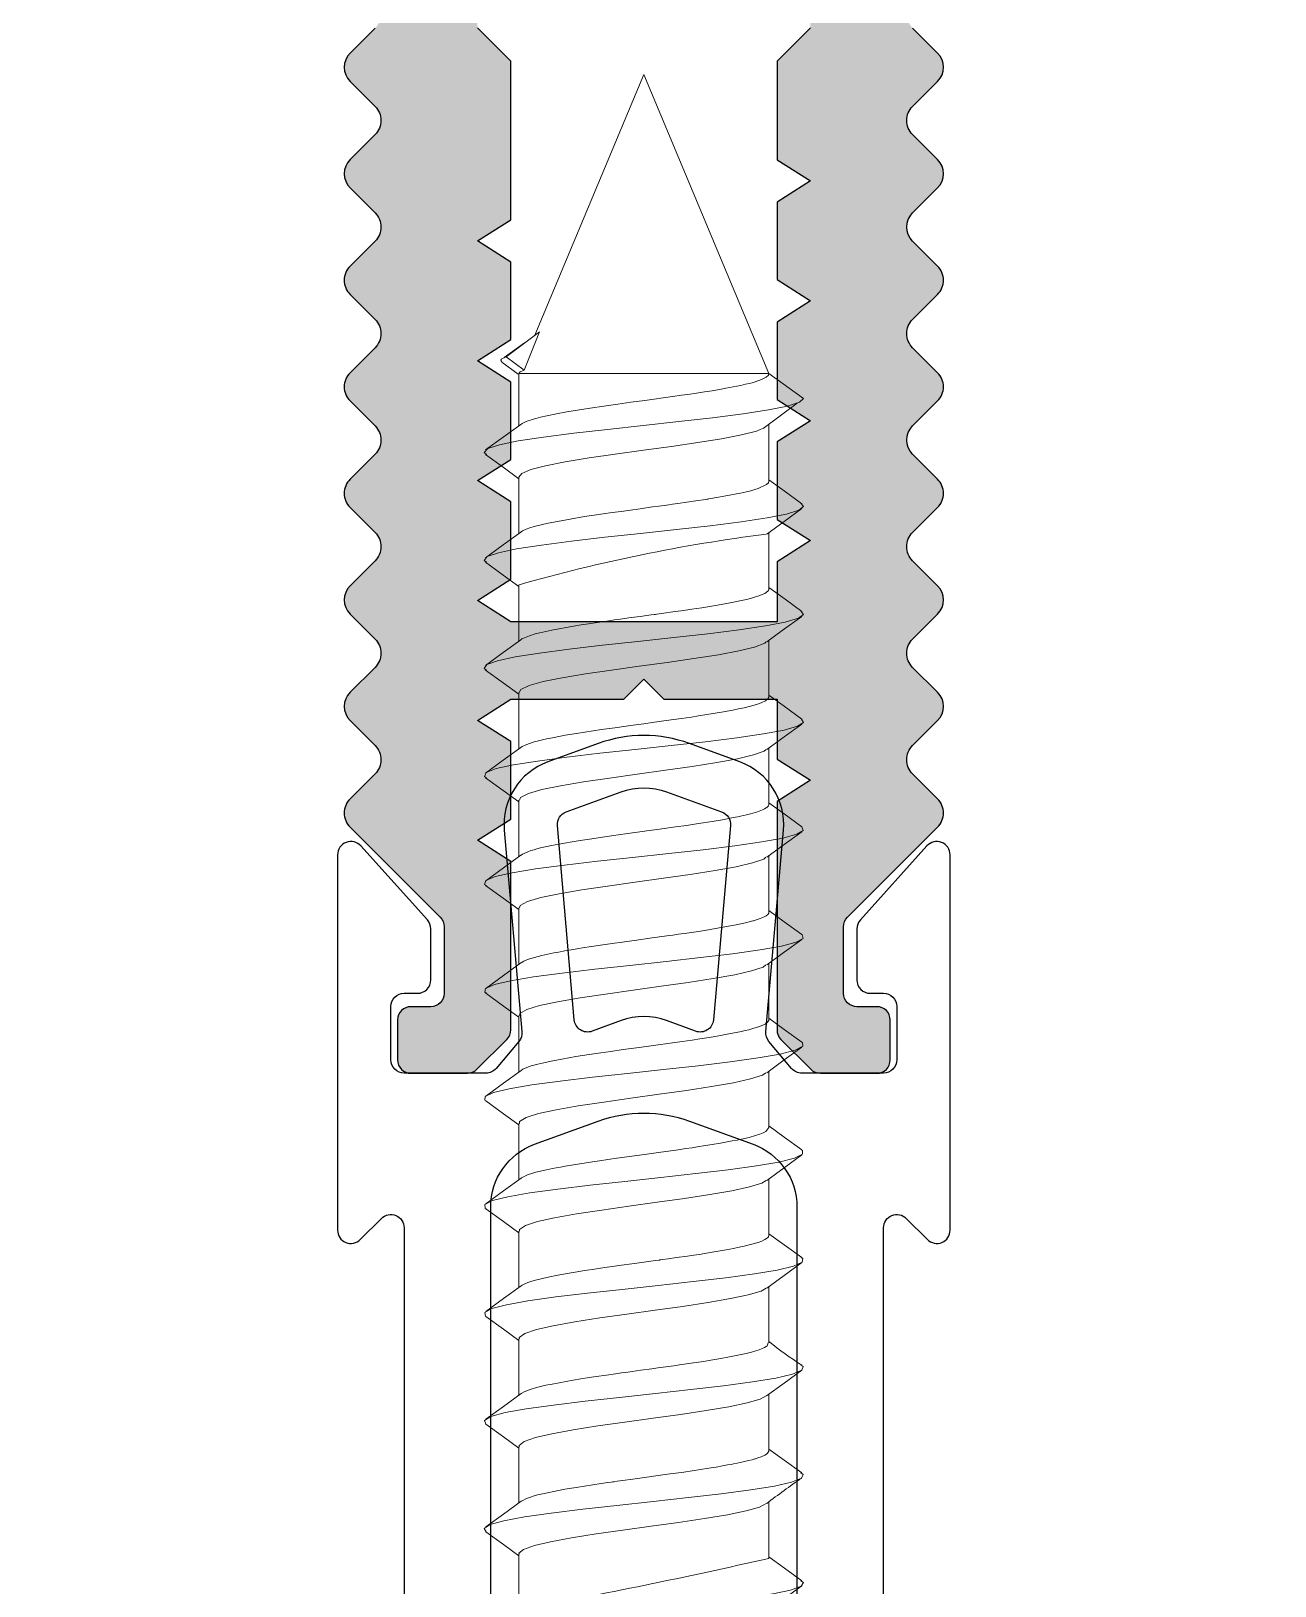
# Model space of a CAD drawing. Header units: millimetres. Extents: x 12 to 3612, y 18 to 315.
# Drawn here: x 2904.68 to 2923.37, y 119.68 to 143.03 of the extents above; entities that cross this region are included whole.
import ezdxf

# ---------------------------------------------------------------- set-up
doc = ezdxf.new("R2010")
doc.units = ezdxf.units.MM
doc.linetypes.add('SLD-Katı', pattern=[0])

# ---------------------------------------------------------------- blocks, each defined once
blk = doc.blocks.new('V2 48 42')
at = {"color": 0, "linetype": 'SLD-Katı', "lineweight": 15}
for p, q in [((-43.687, 116.524), (-45.323, 112.609)), ((-41.809, 112.031), (-43.687, 116.524)), ((-45.254, 112.657), (-45.757, 112.285)), ((-45.483, 112.085), (-45.254, 112.657)), ((-45.318, 112.61), (-45.32, 112.607)), ((-45.477, 112.492), (-45.784, 112.271)), ((-45.83, 112.237), (-45.839, 112.231)), ((-45.819, 112.204), (-45.573, 112.025)), ((-45.757, 112.285), (-45.483, 112.085)), ((-45.561, 112.041), (-45.565, 112.031)), ((-45.565, 112.031), (-45.565, 111.246)), ((-45.565, 112.031), (-41.809, 112.031)), ((-41.287, 111.658), (-41.809, 112.031)), ((-41.809, 110.414), (-41.809, 111.271)), ((-45.565, 110.477), (-45.565, 109.629)), ((-41.809, 108.796), (-41.809, 109.644)), ((-45.565, 108.859), (-45.565, 108.011)), ((-41.809, 107.179), (-41.809, 108.027)), ((-45.565, 107.242), (-45.565, 106.394)), ((-41.809, 105.561), (-41.809, 106.409)), ((-45.565, 105.624), (-45.565, 104.776)), ((-41.809, 103.944), (-41.809, 104.792)), ((-45.565, 104.007), (-45.565, 103.159)), ((-41.809, 102.326), (-41.809, 103.174)), ((-45.565, 102.389), (-45.565, 101.541)), ((-41.809, 100.709), (-41.809, 101.557)), ((-45.565, 100.772), (-45.565, 99.924)), ((-41.809, 99.092), (-41.809, 99.939)), ((-45.565, 99.154), (-45.565, 98.306)), ((-41.809, 97.474), (-41.809, 98.322)), ((-45.565, 97.537), (-45.565, 96.689)), ((-41.809, 95.856), (-41.809, 96.704)), ((-45.565, 95.919), (-45.565, 95.071)), ((-41.809, 94.239), (-41.809, 95.088)), ((-45.565, 94.302), (-45.565, 93.454))]:
    blk.add_line(p, q, dxfattribs=at)
at = {"color": 0, "linetype": 'SLD-Katı', "lineweight": 15, "flags": 128}
for points in [[(-45.811, 112.205), (-45.832, 112.215), (-45.829, 112.247), (-45.757, 112.285)], [(-45.557, 112.039), (-45.545, 112.056), (-45.483, 112.085)], [(-41.809, 112.031), (-41.816, 112.008), (-41.849, 111.978), (-41.922, 111.941), (-42.017, 111.909), (-42.062, 111.895), (-42.104, 111.885), (-42.159, 111.871), (-42.232, 111.855), (-42.29, 111.843), (-42.347, 111.832), (-42.401, 111.821), (-42.454, 111.812), (-42.526, 111.799), (-42.663, 111.775), (-42.778, 111.757), (-42.867, 111.743), (-42.927, 111.734), (-42.991, 111.724), (-43.122, 111.706), (-43.256, 111.687), (-43.672, 111.629), (-43.882, 111.6), (-44.079, 111.572), (-44.288, 111.543), (-44.495, 111.513), (-44.841, 111.456), (-45.001, 111.427), (-45.144, 111.398), (-45.238, 111.377), (-45.309, 111.359), (-45.362, 111.344), (-45.391, 111.334), (-45.422, 111.324), (-45.456, 111.311), (-45.502, 111.289), (-45.514, 111.282), (-45.52, 111.278), (-45.534, 111.269), (-45.535, 111.268)], [(-41.287, 111.658), (-41.347, 111.601), (-41.527, 111.542), (-41.813, 111.485), (-42.194, 111.427), (-42.654, 111.368), (-43.159, 111.312), (-43.697, 111.253), (-44.234, 111.194), (-44.737, 111.138), (-45.194, 111.079), (-45.573, 111.021), (-45.855, 110.964), (-46.03, 110.905), (-46.086, 110.848), (-46.05, 110.816)], [(-41.894, 111.208), (-41.639, 111.396), (-41.384, 111.585)], [(-45.535, 111.268), (-45.799, 111.076), (-46.064, 110.884)], [(-41.904, 111.208), (-41.996, 111.169), (-42.22, 111.112), (-42.519, 111.054), (-42.878, 110.995), (-43.273, 110.939), (-43.694, 110.88), (-44.115, 110.821), (-44.509, 110.765), (-44.867, 110.706), (-45.163, 110.648), (-45.384, 110.591), (-45.521, 110.532), (-45.563, 110.477)], [(-46.065, 110.816), (-45.8, 110.624), (-45.565, 110.453)], [(-41.811, 110.414), (-41.816, 110.392), (-41.843, 110.365), (-41.969, 110.306), (-42.022, 110.289), (-42.08, 110.273), (-42.145, 110.257), (-42.236, 110.237), (-42.295, 110.225), (-42.319, 110.22), (-42.375, 110.209), (-42.453, 110.194), (-42.564, 110.174), (-42.712, 110.15), (-42.722, 110.148), (-42.728, 110.147), (-42.728, 110.147), (-42.728, 110.147), (-42.728, 110.147), (-42.728, 110.147), (-42.728, 110.147), (-42.728, 110.147), (-42.728, 110.147), (-42.728, 110.147), (-42.729, 110.147), (-42.732, 110.146), (-42.739, 110.145), (-42.759, 110.142), (-42.907, 110.119), (-43.174, 110.081), (-43.258, 110.069), (-43.312, 110.062), (-43.38, 110.052), (-43.461, 110.041), (-43.555, 110.028), (-43.741, 110.002), (-43.889, 109.981), (-44.026, 109.962), (-44.163, 109.943), (-44.299, 109.924), (-44.4, 109.91), (-44.578, 109.883), (-44.792, 109.847), (-44.986, 109.812), (-45.124, 109.785), (-45.227, 109.762), (-45.333, 109.735), (-45.397, 109.715), (-45.456, 109.693), (-45.509, 109.668), (-45.53, 109.655), (-45.535, 109.65)], [(-41.313, 110.078), (-41.578, 110.27), (-41.809, 110.438)], [(-41.325, 110.079), (-41.288, 110.037), (-41.357, 109.979), (-41.545, 109.92), (-41.837, 109.863), (-42.226, 109.805), (-42.69, 109.746), (-43.197, 109.69), (-43.736, 109.631), (-44.272, 109.573), (-44.772, 109.516), (-45.225, 109.457), (-45.597, 109.399), (-45.871, 109.342), (-46.038, 109.283), (-46.085, 109.226), (-46.048, 109.197)], [(-41.841, 109.62), (-41.578, 109.812), (-41.313, 110.004)], [(-45.535, 109.65), (-45.799, 109.459), (-46.064, 109.267)], [(-46.064, 109.197), (-45.799, 109.006), (-45.565, 108.835)], [(-41.313, 108.461), (-41.566, 108.644), (-41.809, 108.82)], [(-41.811, 108.796), (-41.81, 108.786), (-41.826, 108.762), (-41.872, 108.729), (-41.958, 108.693), (-42.023, 108.672), (-42.087, 108.654), (-42.144, 108.64), (-42.417, 108.583), (-42.609, 108.549), (-42.816, 108.516), (-42.966, 108.493), (-43.024, 108.484), (-43.124, 108.47), (-43.214, 108.457), (-43.423, 108.429), (-43.49, 108.419), (-43.514, 108.416), (-43.519, 108.415), (-43.521, 108.415), (-43.521, 108.415), (-43.521, 108.415), (-43.521, 108.415), (-43.521, 108.415), (-43.521, 108.415), (-43.521, 108.415), (-43.521, 108.415), (-43.522, 108.415), (-43.525, 108.414), (-43.531, 108.414), (-43.577, 108.407), (-43.744, 108.384), (-43.876, 108.366), (-44.04, 108.343), (-44.072, 108.338), (-44.127, 108.331), (-44.242, 108.315), (-44.384, 108.294), (-44.516, 108.275), (-44.626, 108.257), (-44.745, 108.238), (-45.067, 108.179), (-45.158, 108.16), (-45.248, 108.14), (-45.321, 108.121), (-45.406, 108.094), (-45.48, 108.065), (-45.517, 108.046), (-45.534, 108.033)], [(-41.323, 108.461), (-41.289, 108.415), (-41.366, 108.357), (-41.563, 108.298), (-41.862, 108.242), (-42.257, 108.183), (-42.726, 108.125), (-43.236, 108.068), (-43.776, 108.009), (-44.309, 107.951), (-44.807, 107.894), (-45.255, 107.835), (-45.62, 107.778), (-45.887, 107.72), (-46.046, 107.661), (-46.084, 107.605), (-46.048, 107.579)], [(-41.841, 108.003), (-41.61, 108.171), (-41.313, 108.386)], [(-45.534, 108.033), (-45.799, 107.841), (-46.063, 107.649)], [(-41.851, 108.003), (-41.87, 107.984), (-42.024, 107.925), (-42.259, 107.869), (-42.568, 107.81), (-42.934, 107.752), (-43.334, 107.695), (-43.757, 107.636), (-44.174, 107.578), (-44.564, 107.521), (-44.914, 107.462), (-45.2, 107.405), (-45.409, 107.348), (-45.533, 107.288), (-45.558, 107.242)], [(-46.063, 107.58), (-45.799, 107.388), (-45.565, 107.218)], [(-41.81, 107.179), (-41.809, 107.174), (-41.825, 107.146), (-41.862, 107.117), (-41.924, 107.088), (-41.994, 107.063), (-42.086, 107.037), (-42.181, 107.014), (-42.263, 106.996), (-42.348, 106.979), (-42.522, 106.947), (-42.739, 106.91), (-42.866, 106.89), (-42.973, 106.874), (-43.121, 106.853), (-43.35, 106.821), (-43.491, 106.802), (-43.564, 106.792), (-43.688, 106.774), (-43.847, 106.752), (-43.952, 106.737), (-44.121, 106.714), (-44.322, 106.686), (-44.697, 106.628), (-44.867, 106.599), (-45.034, 106.568), (-45.167, 106.54), (-45.269, 106.517), (-45.336, 106.499), (-45.403, 106.478), (-45.471, 106.452), (-45.514, 106.43), (-45.534, 106.416)], [(-41.313, 106.843), (-41.578, 107.035), (-41.809, 107.203)], [(-41.32, 106.844), (-41.29, 106.794), (-41.377, 106.736), (-41.581, 106.677), (-41.888, 106.62), (-42.289, 106.562), (-42.762, 106.503), (-43.274, 106.446), (-43.816, 106.387), (-44.347, 106.329), (-44.842, 106.273), (-45.285, 106.213), (-45.643, 106.156), (-45.903, 106.099), (-46.053, 106.04), (-46.082, 105.983), (-46.049, 105.962)], [(-41.841, 106.385), (-41.578, 106.577), (-41.313, 106.768)], [(-45.534, 106.416), (-45.798, 106.224), (-46.063, 106.032)], [(-41.852, 106.385), (-41.879, 106.363), (-42.039, 106.304), (-42.279, 106.247), (-42.593, 106.189), (-42.963, 106.13), (-43.364, 106.074), (-43.788, 106.015), (-44.203, 105.957), (-44.591, 105.9), (-44.938, 105.841), (-45.218, 105.783), (-45.421, 105.726), (-45.539, 105.667), (-45.556, 105.624)], [(-46.063, 105.962), (-45.798, 105.77), (-45.565, 105.6)], [(-41.811, 105.561), (-41.814, 105.542), (-41.83, 105.523), (-41.84, 105.514), (-41.849, 105.508), (-41.874, 105.493), (-41.904, 105.479), (-41.982, 105.449), (-42.083, 105.42), (-42.144, 105.405), (-42.233, 105.385), (-42.276, 105.376), (-42.31, 105.369), (-42.389, 105.354), (-42.504, 105.332), (-42.659, 105.306), (-42.866, 105.273), (-43.045, 105.246), (-43.213, 105.223), (-43.417, 105.194), (-43.676, 105.158), (-43.926, 105.124), (-44.071, 105.103), (-44.136, 105.094), (-44.244, 105.079), (-44.47, 105.047), (-44.645, 105.019), (-44.763, 105), (-44.876, 104.98), (-44.963, 104.964), (-45.074, 104.943), (-45.238, 104.907), (-45.293, 104.893), (-45.336, 104.881), (-45.383, 104.867), (-45.43, 104.851), (-45.511, 104.814), (-45.53, 104.799)], [(-41.313, 105.226), (-41.578, 105.418), (-41.809, 105.585)], [(-41.316, 105.226), (-41.292, 105.172), (-41.388, 105.114), (-41.6, 105.055), (-41.914, 104.998), (-42.322, 104.94), (-42.798, 104.881), (-43.313, 104.825), (-43.855, 104.766), (-44.384, 104.708), (-44.877, 104.651), (-45.314, 104.592), (-45.665, 104.535), (-45.918, 104.477), (-46.059, 104.418), (-46.08, 104.361), (-46.05, 104.344)], [(-41.842, 104.768), (-41.578, 104.959), (-41.313, 105.151)], [(-45.533, 104.799), (-45.797, 104.607), (-46.062, 104.415)], [(-41.853, 104.767), (-41.887, 104.741), (-42.054, 104.682), (-42.299, 104.626), (-42.618, 104.567), (-42.991, 104.508), (-43.394, 104.452), (-43.819, 104.393), (-44.233, 104.335), (-44.618, 104.278), (-44.961, 104.219), (-45.235, 104.162), (-45.433, 104.104), (-45.544, 104.045), (-45.554, 104.007)], [(-46.063, 104.344), (-45.798, 104.152), (-45.565, 103.983)], [(-41.809, 103.944), (-41.812, 103.927), (-41.827, 103.908), (-41.851, 103.889), (-41.901, 103.863), (-41.954, 103.842), (-42.002, 103.826), (-42.022, 103.819), (-42.038, 103.815), (-42.05, 103.811), (-42.16, 103.784), (-42.301, 103.754), (-42.609, 103.697), (-42.77, 103.67), (-42.936, 103.645), (-43.043, 103.629), (-43.168, 103.612), (-43.251, 103.6), (-43.34, 103.588), (-43.563, 103.557), (-43.828, 103.52), (-43.943, 103.504), (-44.043, 103.49), (-44.126, 103.478), (-44.232, 103.463), (-44.472, 103.429), (-44.609, 103.408), (-44.661, 103.399), (-44.75, 103.385), (-44.874, 103.363), (-44.97, 103.345), (-45.038, 103.332), (-45.131, 103.313), (-45.217, 103.294), (-45.42, 103.237), (-45.489, 103.208), (-45.531, 103.182)], [(-41.313, 103.608), (-41.578, 103.8), (-41.809, 103.968)], [(-41.315, 103.608), (-41.311, 103.607), (-41.295, 103.55), (-41.399, 103.492), (-41.62, 103.433), (-41.941, 103.377), (-42.355, 103.318), (-42.834, 103.26), (-43.352, 103.203), (-43.895, 103.144), (-44.421, 103.086), (-44.911, 103.029), (-45.343, 102.97), (-45.687, 102.913), (-45.932, 102.855), (-46.065, 102.796), (-46.076, 102.74), (-46.051, 102.726)], [(-41.842, 103.15), (-41.578, 103.342), (-41.313, 103.533)], [(-45.532, 103.183), (-45.797, 102.99), (-46.062, 102.798)], [(-41.853, 103.15), (-41.896, 103.119), (-42.069, 103.06), (-42.32, 103.004), (-42.644, 102.945), (-43.019, 102.887), (-43.425, 102.83), (-43.849, 102.771), (-44.262, 102.713), (-44.645, 102.656), (-44.983, 102.597), (-45.252, 102.54), (-45.444, 102.482), (-45.548, 102.423), (-45.554, 102.389)], [(-46.062, 102.726), (-45.797, 102.534), (-45.565, 102.365)], [(-41.809, 102.326), (-41.81, 102.318), (-41.824, 102.294), (-41.866, 102.263), (-41.95, 102.225), (-42.048, 102.194), (-42.109, 102.178), (-42.166, 102.165), (-42.244, 102.148), (-42.385, 102.119), (-42.56, 102.088), (-42.708, 102.063), (-42.844, 102.041), (-42.963, 102.023), (-43.111, 102.002), (-43.291, 101.977), (-43.506, 101.947), (-43.758, 101.912), (-43.998, 101.879), (-44.181, 101.853), (-44.331, 101.832), (-44.509, 101.806), (-44.71, 101.774), (-44.919, 101.737), (-45.078, 101.707), (-45.188, 101.683), (-45.278, 101.662), (-45.378, 101.634), (-45.442, 101.611), (-45.502, 101.584), (-45.53, 101.566)], [(-41.314, 101.991), (-41.578, 102.183), (-41.809, 102.35)], [(-41.319, 101.991), (-41.306, 101.985), (-41.299, 101.929), (-41.412, 101.87), (-41.64, 101.812), (-41.968, 101.755), (-42.388, 101.696), (-42.871, 101.638), (-43.392, 101.581), (-43.934, 101.522), (-44.458, 101.465), (-44.945, 101.407), (-45.371, 101.348), (-45.708, 101.291), (-45.946, 101.233), (-46.069, 101.174), (-46.073, 101.118), (-46.053, 101.108)], [(-41.842, 101.532), (-41.578, 101.724), (-41.313, 101.916)], [(-45.531, 101.566), (-45.795, 101.374), (-46.06, 101.182)], [(-41.853, 101.532), (-41.906, 101.497), (-42.085, 101.439), (-42.341, 101.382), (-42.67, 101.323), (-43.048, 101.265), (-43.456, 101.208), (-43.88, 101.149), (-44.29, 101.092), (-44.671, 101.034), (-45.005, 100.975), (-45.269, 100.919), (-45.455, 100.86), (-45.552, 100.801), (-45.553, 100.772)], [(-46.062, 101.108), (-45.796, 100.916), (-45.565, 100.748)], [(-41.809, 100.709), (-41.809, 100.708), (-41.857, 100.651), (-41.893, 100.631), (-41.945, 100.61), (-42.01, 100.588), (-42.107, 100.561), (-42.219, 100.536), (-42.286, 100.521), (-42.358, 100.507), (-42.433, 100.493), (-42.537, 100.474), (-42.661, 100.453), (-42.762, 100.437), (-42.887, 100.417), (-42.959, 100.406), (-43.056, 100.392), (-43.171, 100.376), (-43.283, 100.361), (-43.467, 100.335), (-43.676, 100.306), (-44.093, 100.248), (-44.228, 100.229), (-44.354, 100.211), (-44.458, 100.196), (-44.649, 100.166), (-44.866, 100.13), (-44.941, 100.116), (-45.005, 100.104), (-45.06, 100.093), (-45.106, 100.084), (-45.149, 100.074), (-45.307, 100.037), (-45.386, 100.014), (-45.407, 100.007), (-45.442, 99.994), (-45.485, 99.975), (-45.523, 99.954), (-45.53, 99.948)], [(-41.314, 100.374), (-41.579, 100.565), (-41.809, 100.733)], [(-41.323, 100.374), (-41.302, 100.363), (-41.303, 100.307), (-41.425, 100.248), (-41.661, 100.19), (-41.996, 100.133), (-42.421, 100.074), (-42.907, 100.017), (-43.431, 99.959), (-43.973, 99.9), (-44.495, 99.843), (-44.978, 99.785), (-45.399, 99.726), (-45.729, 99.67), (-45.959, 99.611), (-46.074, 99.553), (-46.068, 99.496), (-46.053, 99.489)], [(-41.842, 99.915), (-41.578, 100.106), (-41.314, 100.298)], [(-45.531, 99.949), (-45.795, 99.757), (-46.059, 99.565)], [(-41.852, 99.915), (-41.916, 99.875), (-42.101, 99.817), (-42.363, 99.76), (-42.696, 99.701), (-43.077, 99.644), (-43.486, 99.586), (-43.911, 99.527), (-44.319, 99.47), (-44.698, 99.412), (-45.027, 99.353), (-45.285, 99.297), (-45.465, 99.238), (-45.555, 99.18), (-45.553, 99.154)], [(-46.06, 99.489), (-45.795, 99.298), (-45.565, 99.13)], [(-41.811, 99.092), (-41.815, 99.07), (-41.831, 99.052), (-41.845, 99.041), (-41.871, 99.025), (-41.916, 99.003), (-41.969, 98.984), (-42.18, 98.927), (-42.253, 98.911), (-42.34, 98.893), (-42.45, 98.872), (-42.663, 98.835), (-42.857, 98.804), (-42.934, 98.793), (-43.032, 98.778), (-43.196, 98.755), (-43.323, 98.737), (-43.407, 98.726), (-43.434, 98.722), (-43.45, 98.72), (-43.454, 98.719), (-43.455, 98.719), (-43.455, 98.719), (-43.455, 98.719), (-43.455, 98.719), (-43.455, 98.719), (-43.455, 98.719), (-43.455, 98.719), (-43.455, 98.719), (-43.455, 98.719), (-43.456, 98.719), (-43.457, 98.719), (-43.461, 98.718), (-43.513, 98.711), (-43.618, 98.696), (-43.829, 98.667), (-44.061, 98.635), (-44.157, 98.621), (-44.24, 98.61), (-44.338, 98.596), (-44.43, 98.583), (-44.571, 98.561), (-44.777, 98.528), (-44.98, 98.491), (-45.123, 98.462), (-45.23, 98.439), (-45.336, 98.411), (-45.385, 98.396), (-45.431, 98.381), (-45.482, 98.359), (-45.516, 98.341), (-45.53, 98.331)], [(-41.314, 98.756), (-41.579, 98.948), (-41.809, 99.115)], [(-41.326, 98.757), (-41.298, 98.742), (-41.308, 98.685), (-41.438, 98.626), (-41.682, 98.568), (-42.024, 98.512), (-42.455, 98.452), (-42.944, 98.395), (-43.47, 98.338), (-44.013, 98.278), (-44.531, 98.222), (-45.011, 98.164), (-45.427, 98.105), (-45.749, 98.048), (-45.971, 97.99), (-46.077, 97.931), (-46.063, 97.874), (-46.057, 97.872)], [(-41.842, 98.297), (-41.579, 98.489), (-41.314, 98.681)], [(-45.531, 98.331), (-45.794, 98.139), (-46.059, 97.948)], [(-41.851, 98.297), (-41.927, 98.253), (-42.118, 98.195), (-42.385, 98.139), (-42.723, 98.079), (-43.105, 98.022), (-43.517, 97.965), (-43.942, 97.906), (-44.348, 97.849), (-44.724, 97.791), (-45.049, 97.732), (-45.301, 97.675), (-45.475, 97.617), (-45.558, 97.558), (-45.554, 97.537)], [(-46.059, 97.872), (-45.795, 97.68), (-45.565, 97.513)], [(-41.818, 97.474), (-41.833, 97.432), (-41.85, 97.42), (-41.875, 97.405), (-41.92, 97.384), (-41.968, 97.367), (-42.006, 97.354), (-42.072, 97.336), (-42.148, 97.317), (-42.424, 97.259), (-42.531, 97.24), (-42.65, 97.22), (-42.79, 97.197), (-42.975, 97.169), (-43.151, 97.144), (-43.234, 97.132), (-43.316, 97.121), (-43.397, 97.11), (-43.478, 97.098), (-43.567, 97.086), (-43.732, 97.063), (-43.863, 97.045), (-43.959, 97.032), (-44.022, 97.023), (-44.113, 97.01), (-44.248, 96.991), (-44.402, 96.969), (-44.508, 96.953), (-44.631, 96.934), (-44.749, 96.914), (-45.066, 96.857), (-45.157, 96.838), (-45.24, 96.819), (-45.3, 96.804), (-45.395, 96.776), (-45.486, 96.74), (-45.529, 96.713)], [(-41.325, 97.138), (-41.294, 97.12), (-41.313, 97.064), (-41.452, 97.005), (-41.704, 96.947), (-42.053, 96.89), (-42.489, 96.831), (-42.981, 96.773), (-43.51, 96.716), (-44.052, 96.657), (-44.568, 96.6), (-45.044, 96.542), (-45.453, 96.483), (-45.769, 96.427), (-45.983, 96.368), (-46.08, 96.309), (-46.058, 96.254)], [(-41.843, 96.679), (-41.579, 96.871), (-41.314, 97.063)], [(-45.531, 96.714), (-45.795, 96.522), (-46.059, 96.33)], [(-41.849, 96.679), (-41.938, 96.632), (-42.135, 96.574), (-42.408, 96.517), (-42.749, 96.458), (-43.134, 96.401), (-43.548, 96.343), (-43.972, 96.284), (-44.376, 96.227), (-44.749, 96.169), (-45.07, 96.11), (-45.316, 96.054), (-45.484, 95.995), (-45.56, 95.936), (-45.555, 95.919)], [(-46.059, 96.254), (-45.795, 96.062), (-45.565, 95.895)], [(-41.811, 95.856), (-41.809, 95.848), (-41.829, 95.819), (-41.844, 95.806), (-41.871, 95.79), (-41.924, 95.766), (-41.973, 95.747), (-42.01, 95.736), (-42.022, 95.732), (-42.029, 95.73), (-42.031, 95.729), (-42.031, 95.729), (-42.031, 95.729), (-42.031, 95.729), (-42.031, 95.729), (-42.031, 95.729), (-42.031, 95.729), (-42.031, 95.729), (-42.031, 95.729), (-42.031, 95.729), (-42.032, 95.729), (-42.035, 95.728), (-42.06, 95.721), (-42.115, 95.707), (-42.195, 95.689), (-42.283, 95.67), (-42.339, 95.658), (-42.376, 95.651), (-42.431, 95.641), (-42.506, 95.627), (-42.602, 95.61), (-42.712, 95.592), (-43.087, 95.535), (-43.208, 95.519), (-43.329, 95.502), (-43.473, 95.482), (-43.64, 95.458), (-43.854, 95.429), (-44.008, 95.407), (-44.086, 95.396), (-44.132, 95.39), (-44.132, 95.39), (-44.133, 95.39), (-44.133, 95.39), (-44.133, 95.39), (-44.133, 95.39), (-44.133, 95.39), (-44.133, 95.39), (-44.133, 95.39), (-44.133, 95.39), (-44.14, 95.389), (-44.152, 95.387), (-44.178, 95.384), (-44.228, 95.377), (-44.327, 95.363), (-44.701, 95.305), (-44.872, 95.276), (-45.039, 95.244), (-45.133, 95.225), (-45.207, 95.209), (-45.284, 95.191), (-45.333, 95.177), (-45.389, 95.16), (-45.451, 95.138), (-45.525, 95.1), (-45.53, 95.096)], [(-41.313, 95.521), (-41.577, 95.712), (-41.809, 95.88)], [(-41.328, 95.521), (-41.292, 95.498), (-41.319, 95.442), (-41.467, 95.383), (-41.726, 95.325), (-42.082, 95.268), (-42.524, 95.209), (-43.018, 95.152), (-43.549, 95.094), (-44.091, 95.035), (-44.604, 94.978), (-45.077, 94.92), (-45.48, 94.861), (-45.788, 94.805), (-45.994, 94.746), (-46.083, 94.688), (-46.054, 94.637)], [(-45.531, 95.096), (-45.795, 94.904), (-46.059, 94.712)], [(-41.84, 95.066), (-41.949, 95.01), (-42.152, 94.952), (-42.431, 94.895), (-42.776, 94.836), (-43.164, 94.779), (-43.579, 94.721), (-44.003, 94.662), (-44.405, 94.606), (-44.775, 94.547), (-45.09, 94.488), (-45.331, 94.432), (-45.493, 94.373), (-45.562, 94.315), (-45.556, 94.302)], [(-46.059, 94.637), (-45.794, 94.445), (-45.565, 94.278)], [(-41.312, 93.902), (-41.576, 94.093), (-41.809, 94.263)], [(-41.327, 93.903), (-41.29, 93.877), (-41.326, 93.82), (-41.483, 93.761), (-41.749, 93.704), (-42.112, 93.646), (-42.559, 93.587), (-43.056, 93.53), (-43.589, 93.472), (-44.129, 93.413), (-44.64, 93.357), (-45.109, 93.298), (-45.506, 93.24), (-45.807, 93.183), (-46.005, 93.124), (-46.084, 93.066), (-46.051, 93.019)], [(-41.84, 93.446), (-41.584, 93.633), (-41.314, 93.828)]]:
    blk.add_lwpolyline(points, dxfattribs=at)
at = {"color": 0, "linetype": 'SLD-Katı', "lineweight": 15}
for centre, radius, start, end in [((-38.698, 84.828), 24.992, 97.2438, 105.936), ((-37.517, 102.904), 6.904, 231.563, 236.6273), ((-34.924, 86.086), 11.333, 124.3251, 127.6212), ((-60.651, 176.912), 84.793, 280.27156, 282.83855)]:
    blk.add_arc(centre, radius, start, end, dxfattribs=at)
blk = doc.blocks.new('A08002')
at = {"color": 31}
blk.add_lwpolyline([(-2229.054, 2724.315), (-2229.054, 2737.784, -0.668178), (-2228.712, 2737.925), (-2228.395, 2737.608, 0.668179), (-2228.054, 2737.75), (-2228.054, 2743.385, 0.687281), (-2228.402, 2743.518), (-2229.402, 2742.408, 0.185339), (-2229.454, 2742.274), (-2229.454, 2741.506, 0.414213), (-2229.254, 2741.306), (-2229.054, 2741.306, -0.414214), (-2228.854, 2741.106), (-2228.854, 2740.306, -0.414214), (-2229.054, 2740.106), (-2230.281, 2740.106, -0.221695), (-2230.435, 2740.177), (-2230.776, 2740.584, -0.198913), (-2230.822, 2740.73), (-2230.557, 2743.754, 0.339454), (-2231.212, 2744.781), (-2231.97, 2745.057, 0.176327), (-2233.338, 2745.057), (-2234.096, 2744.781, 0.339454), (-2234.75, 2743.754), (-2234.485, 2740.73, -0.198913), (-2234.531, 2740.584), (-2234.873, 2740.177, -0.221695), (-2235.026, 2740.106), (-2236.254, 2740.106, -0.414214), (-2236.454, 2740.306), (-2236.454, 2741.106, -0.414214), (-2236.254, 2741.306), (-2236.054, 2741.306, 0.414213), (-2235.854, 2741.506), (-2235.854, 2742.274, 0.185339), (-2235.905, 2742.408), (-2236.905, 2743.518, 0.687281), (-2237.254, 2743.385), (-2237.254, 2737.75, 0.668179), (-2236.912, 2737.608), (-2236.595, 2737.925, -0.668178), (-2236.254, 2737.784), (-2236.254, 2724.315, -0.668178)], format="xyb", dxfattribs=at)
for points in [[(-2231.354, 2743.824), (-2231.609, 2740.907, -0.493145), (-2231.877, 2740.736), (-2232.312, 2740.895, 0.176327), (-2232.996, 2740.895), (-2233.43, 2740.736, -0.493145), (-2233.698, 2740.907), (-2233.953, 2743.824, -0.339454), (-2233.822, 2744.029), (-2232.996, 2744.33, -0.176327), (-2232.312, 2744.33), (-2231.485, 2744.029, -0.339454)], [(-2230.354, 2738.098), (-2230.354, 2724.877, -0.520567), (-2230.89, 2724.501), (-2231.97, 2724.894, 0.176327), (-2233.338, 2724.894), (-2234.417, 2724.501, -0.520567), (-2234.954, 2724.877), (-2234.954, 2738.098, -0.315299), (-2234.296, 2739.038), (-2233.338, 2739.387, -0.176327), (-2231.97, 2739.387), (-2231.012, 2739.038, -0.315299)]]:
    blk.add_lwpolyline(points, format="xyb", close=True, dxfattribs=at)
blk = doc.blocks.new('50MN24')
at = {"ltscale": 10}
h = blk.add_hatch(color=252, dxfattribs=at)
h.paths.add_polyline_path([(4339.566, 931.125, 0.414214), (4338.366, 929.925), (4338.366, 851.425, 0.414214), (4338.666, 851.125), (4340.366, 851.125, 0.02182), (4340.383, 851.125), (4341.092, 851.187, 0.388879), (4341.366, 851.486), (4341.366, 852.025, 0.414215), (4341.066, 852.325), (4340.201, 852.325, -0.414213), (4339.901, 852.625), (4339.901, 853.873, -0.36397), (4340.149, 854.168), (4341.218, 854.357, 0.36397), (4341.466, 854.652), (4341.466, 855.042), (4340.966, 855.361), (4341.466, 855.679), (4341.466, 857.251, 0.388879), (4341.192, 857.55), (4340.44, 857.615, -0.388879), (4340.166, 857.914), (4340.166, 860.325), (4340.966, 861.125), (4344.466, 861.125), (4345.266, 860.325), (4345.266, 860.179), (4345.766, 859.861), (4345.266, 859.542), (4345.266, 858.379), (4345.766, 858.061), (4345.266, 857.742), (4345.266, 856.579), (4345.766, 856.261), (4345.266, 855.942), (4345.266, 854.658, 0.36397), (4345.514, 854.363), (4346.618, 854.168, -0.36397), (4346.866, 853.873), (4346.866, 852.625, -0.414213), (4346.566, 852.325), (4345.666, 852.325, 0.414214), (4345.366, 852.025), (4345.366, 851.486, 0.388878), (4345.64, 851.187), (4346.349, 851.125, 0.02182), (4346.366, 851.125), (4348.166, 851.125, 0.414214), (4348.366, 851.325), (4348.366, 854.973, 0.36397), (4348.118, 855.268), (4347.714, 855.34, -0.36397), (4347.466, 855.635), (4347.466, 860.625, -0.414214), (4347.966, 861.125), (4348.666, 861.125, 0.198912), (4348.878, 861.212), (4349.054, 861.388, -0.414213), (4349.478, 861.388), (4349.654, 861.212, 0.414213), (4350.078, 861.212), (4350.254, 861.388, -0.414214), (4350.678, 861.388), (4350.854, 861.212, 0.414214), (4351.278, 861.212), (4351.454, 861.388, -0.414214), (4351.878, 861.388), (4352.054, 861.212, 0.414214), (4352.478, 861.212), (4352.654, 861.388, -0.414214), (4353.078, 861.388), (4353.254, 861.212, 0.198912), (4353.466, 861.125), (4354.066, 861.125), (4354.366, 861.425), (4354.666, 861.125), (4355.266, 861.125, 0.198912), (4355.478, 861.212), (4355.654, 861.388, -0.414213), (4356.078, 861.388), (4356.254, 861.212, 0.414214), (4356.678, 861.212), (4356.854, 861.388, -0.414214), (4357.278, 861.388), (4357.454, 861.212, 0.414213), (4357.878, 861.212), (4358.054, 861.388, -0.414213), (4358.478, 861.388), (4359.105, 860.762, -0.414214), (4359.105, 860.196), (4358.954, 860.045, 0.414214), (4358.954, 859.621), (4359.33, 859.245, -0.414214), (4359.33, 858.821), (4358.954, 858.445, 0.414214), (4358.954, 858.021), (4359.33, 857.645, -0.414214), (4359.33, 857.221), (4358.954, 856.845, 0.414213), (4358.954, 856.421), (4359.33, 856.045, -0.414214), (4359.33, 855.621), (4358.954, 855.245, 0.414214), (4358.954, 854.821), (4359.33, 854.445, -0.414214), (4359.33, 854.021), (4358.954, 853.645, 0.414214), (4358.954, 853.221), (4359.33, 852.845, -0.414214), (4359.33, 852.421), (4358.954, 852.045, 0.414213), (4358.954, 851.621), (4359.33, 851.245, -0.414214), (4359.33, 850.821), (4358.954, 850.445, 0.414213), (4358.954, 850.021), (4359.33, 849.645, -0.414214), (4359.33, 849.221), (4358.954, 848.845, 0.414213), (4358.954, 848.421), (4359.33, 848.045, -0.414214), (4359.33, 847.621), (4358.954, 847.245, 0.414214), (4358.954, 846.821), (4359.33, 846.445, -0.414214), (4359.33, 846.021), (4358.954, 845.645, 0.414214), (4358.954, 845.221), (4359.33, 844.845, -0.414214), (4359.33, 844.421), (4358.954, 844.045, 0.414214), (4358.954, 843.621), (4359.33, 843.245, -0.414214), (4359.33, 842.821), (4358.954, 842.445, 0.414213), (4358.954, 842.021), (4359.33, 841.645, -0.414214), (4359.33, 841.221), (4358.954, 840.845, 0.414213), (4358.954, 840.421), (4359.33, 840.045, -0.414214), (4359.33, 839.621), (4358.954, 839.245, 0.414214), (4358.954, 838.821), (4360.307, 837.467, -0.198912), (4360.366, 837.326), (4360.366, 836.325, -0.414214), (4360.166, 836.125), (4359.866, 836.125, 0.414213), (4359.666, 835.925), (4359.666, 835.325, 0.414214), (4359.866, 835.125), (4360.716, 835.125, 0.198912), (4360.857, 835.183), (4361.307, 835.633, 0.198912), (4361.366, 835.775), (4361.366, 838.306), (4360.866, 838.625), (4361.366, 838.943), (4361.366, 840.106), (4360.866, 840.425), (4361.366, 840.743), (4363.066, 840.743), (4363.366, 841.043), (4363.666, 840.743), (4365.366, 840.743), (4365.366, 839.843), (4365.866, 839.525), (4365.366, 839.206), (4365.366, 835.775, 0.198912), (4365.425, 835.633), (4365.875, 835.183, 0.198912), (4366.016, 835.125), (4366.866, 835.125, 0.414214), (4367.066, 835.325), (4367.066, 835.925, 0.414214), (4366.866, 836.125), (4366.566, 836.125, -0.414214), (4366.366, 836.325), (4366.366, 837.326, -0.198912), (4366.425, 837.467), (4367.778, 838.821, 0.414214), (4367.778, 839.245), (4367.402, 839.621, -0.414214), (4367.402, 840.045), (4367.778, 840.421, 0.414213), (4367.778, 840.845), (4367.402, 841.221, -0.414214), (4367.402, 841.645), (4367.778, 842.021, 0.414213), (4367.778, 842.445), (4367.402, 842.821, -0.414214), (4367.402, 843.245), (4367.778, 843.621, 0.414214), (4367.778, 844.045), (4367.402, 844.421, -0.414213), (4367.402, 844.845), (4367.778, 845.221, 0.414214), (4367.778, 845.645), (4367.402, 846.021, -0.414214), (4367.402, 846.445), (4367.778, 846.821, 0.414214), (4367.778, 847.245), (4367.402, 847.621, -0.414213), (4367.402, 848.045), (4367.778, 848.421, 0.414213), (4367.778, 848.845), (4367.402, 849.221, -0.414214), (4367.402, 849.645), (4367.778, 850.021, 0.414213), (4367.778, 850.445), (4367.402, 850.821, -0.414214), (4367.402, 851.245), (4367.778, 851.621, 0.414213), (4367.778, 852.045), (4367.402, 852.421, -0.414213), (4367.402, 852.845), (4367.778, 853.221, 0.414214), (4367.778, 853.645), (4367.402, 854.021, -0.414214), (4367.402, 854.445), (4367.778, 854.821, 0.414214), (4367.778, 855.245), (4367.402, 855.621, -0.414214), (4367.402, 856.045), (4367.778, 856.421, 0.414213), (4367.778, 856.845), (4367.402, 857.221, -0.414214), (4367.402, 857.645), (4367.778, 858.021, 0.414214), (4367.778, 858.445), (4367.402, 858.821, -0.414214), (4367.402, 859.245), (4367.778, 859.621, 0.414214), (4367.778, 860.045), (4367.627, 860.196, -0.414214), (4367.627, 860.762), (4368.254, 861.388, -0.414214), (4368.678, 861.388), (4368.854, 861.212, 0.414214), (4369.278, 861.212), (4369.454, 861.388, -0.414214), (4369.878, 861.388), (4370.054, 861.212, 0.414213), (4370.478, 861.212), (4370.654, 861.388, -0.414213), (4371.078, 861.388), (4371.254, 861.212, 0.198912), (4371.466, 861.125), (4372.066, 861.125), (4372.366, 861.425), (4372.666, 861.125), (4373.266, 861.125, 0.198912), (4373.478, 861.212), (4373.654, 861.388, -0.414213), (4374.078, 861.388), (4374.254, 861.212, 0.414213), (4374.678, 861.212), (4374.854, 861.388, -0.414213), (4375.278, 861.388), (4375.454, 861.212, 0.414213), (4375.878, 861.212), (4376.054, 861.388, -0.414214), (4376.478, 861.388), (4376.654, 861.212, 0.414214), (4377.078, 861.212), (4377.254, 861.388, -0.414214), (4377.678, 861.388), (4377.854, 861.212, 0.198912), (4378.066, 861.125), (4378.766, 861.125, -0.414214), (4379.266, 860.625), (4379.266, 855.635, -0.36397), (4379.018, 855.34), (4378.614, 855.268, 0.36397), (4378.366, 854.973), (4378.366, 851.325, 0.414214), (4378.566, 851.125), (4380.366, 851.125, 0.02182), (4380.383, 851.125), (4381.092, 851.187, 0.388878), (4381.366, 851.486), (4381.366, 852.025, 0.414214), (4381.066, 852.325), (4380.166, 852.325, -0.414213), (4379.866, 852.625), (4379.866, 853.873, -0.36397), (4380.114, 854.168), (4381.218, 854.363, 0.36397), (4381.466, 854.658), (4381.466, 855.942), (4380.966, 856.261), (4381.466, 856.579), (4381.466, 857.742), (4380.966, 858.061), (4381.466, 858.379), (4381.466, 859.542), (4380.966, 859.861), (4381.466, 860.179), (4381.466, 860.325), (4382.266, 861.125), (4385.766, 861.125), (4386.566, 860.325), (4386.566, 857.914, -0.388879), (4386.292, 857.615), (4385.54, 857.55, 0.388879), (4385.266, 857.251), (4385.266, 855.679), (4385.766, 855.361), (4385.266, 855.042), (4385.266, 854.652, 0.36397), (4385.514, 854.357), (4386.583, 854.168, -0.36397), (4386.831, 853.873), (4386.831, 852.625, -0.414213), (4386.531, 852.325), (4385.666, 852.325, 0.414214), (4385.366, 852.025), (4385.366, 851.486, 0.388879), (4385.64, 851.187), (4386.349, 851.125, 0.02182), (4386.366, 851.125), (4388.066, 851.125, 0.414214), (4388.366, 851.425), (4388.366, 878.125, -0.414214), (4391.366, 881.125), (4418.066, 881.125, 0.414214), (4418.366, 881.425), (4418.366, 883.125, 0.02182), (4418.365, 883.142), (4418.303, 883.851, 0.388879), (4418.004, 884.125), (4417.466, 884.125, 0.414214), (4417.166, 883.825), (4417.166, 882.959, -0.414214), (4416.866, 882.659), (4415.618, 882.659, -0.36397), (4415.322, 882.907), (4415.134, 883.977, 0.36397), (4414.838, 884.225), (4414.448, 884.225), (4414.13, 883.725), (4413.811, 884.225), (4412.24, 884.225, 0.388879), (4411.941, 883.951), (4411.875, 883.198, -0.388879), (4411.576, 882.925), (4409.166, 882.925), (4408.366, 883.725), (4408.366, 887.225), (4409.166, 888.025), (4409.311, 888.025), (4409.63, 888.525), (4409.948, 888.025), (4411.111, 888.025), (4411.43, 888.525), (4411.748, 888.025), (4412.911, 888.025), (4413.23, 888.525), (4413.548, 888.025), (4414.832, 888.025, 0.36397), (4415.128, 888.272), (4415.322, 889.377, -0.36397), (4415.618, 889.625), (4416.866, 889.625, -0.414213), (4417.166, 889.325), (4417.166, 888.425, 0.414214), (4417.466, 888.125), (4418.004, 888.125, 0.388878), (4418.303, 888.398), (4418.365, 889.107, 0.02182), (4418.366, 889.125), (4418.366, 890.925, 0.414214), (4418.166, 891.125), (4414.518, 891.125, 0.36397), (4414.222, 890.877), (4414.151, 890.472, -0.36397), (4413.856, 890.225), (4408.866, 890.225, -0.414214), (4408.366, 890.725), (4408.366, 891.425, 0.198912), (4408.278, 891.637), (4408.102, 891.812, -0.414213), (4408.102, 892.237), (4408.278, 892.412, 0.414213), (4408.278, 892.837), (4408.102, 893.012, -0.414214), (4408.102, 893.437), (4408.278, 893.612, 0.414214), (4408.278, 894.037), (4408.102, 894.212, -0.414214), (4408.102, 894.637), (4408.278, 894.812, 0.414214), (4408.278, 895.237), (4408.102, 895.412, -0.414214), (4408.102, 895.837), (4408.278, 896.012, 0.198912), (4408.366, 896.225), (4408.366, 896.825), (4408.066, 897.125), (4408.366, 897.425), (4408.366, 898.025, 0.198912), (4408.278, 898.237), (4408.102, 898.412, -0.414213), (4408.102, 898.837), (4408.278, 899.012, 0.414214), (4408.278, 899.437), (4408.102, 899.612, -0.414214), (4408.102, 900.037), (4408.278, 900.212, 0.414213), (4408.278, 900.637), (4408.102, 900.812, -0.414213), (4408.102, 901.237), (4408.8, 901.934, -0.414214), (4409.224, 901.934), (4409.445, 901.712, 0.414214), (4409.87, 901.712), (4410.245, 902.088, -0.414214), (4410.67, 902.088), (4411.045, 901.712, 0.414214), (4411.47, 901.712), (4411.845, 902.088, -0.414214), (4412.27, 902.088), (4412.645, 901.712, 0.414213), (4413.07, 901.712), (4413.445, 902.088, -0.414214), (4413.87, 902.088), (4414.245, 901.712, 0.414214), (4414.67, 901.712), (4415.045, 902.088, -0.414214), (4415.47, 902.088), (4415.845, 901.712, 0.414214), (4416.27, 901.712), (4416.645, 902.088, -0.414214), (4417.07, 902.088), (4417.445, 901.712, 0.414213), (4417.87, 901.712), (4418.245, 902.088, -0.414214), (4418.67, 902.088), (4419.045, 901.712, 0.414213), (4419.47, 901.712), (4419.845, 902.088, -0.414214), (4420.27, 902.088), (4420.645, 901.712, 0.414213), (4421.07, 901.712), (4421.445, 902.088, -0.414214), (4421.87, 902.088), (4422.245, 901.712, 0.414214), (4422.67, 901.712), (4423.045, 902.088, -0.414214), (4423.47, 902.088), (4423.845, 901.712, 0.414214), (4424.27, 901.712), (4424.645, 902.088, -0.414214), (4425.07, 902.088), (4425.445, 901.712, 0.414214), (4425.87, 901.712), (4426.245, 902.088, -0.414214), (4426.67, 902.088), (4427.045, 901.712, 0.414213), (4427.47, 901.712), (4427.845, 902.088, -0.414214), (4428.27, 902.088), (4428.645, 901.712, 0.414213), (4429.07, 901.712), (4429.445, 902.088, -0.414214), (4429.87, 902.088), (4430.245, 901.712, 0.414214), (4430.67, 901.712), (4432.023, 903.066, -0.198912), (4432.165, 903.125), (4433.166, 903.125, -0.414213), (4433.366, 902.925), (4433.366, 902.625, 0.414213), (4433.566, 902.425), (4434.166, 902.425, 0.414214), (4434.366, 902.625), (4434.366, 903.475, 0.198912), (4434.307, 903.616), (4433.857, 904.066, 0.198912), (4433.716, 904.125), (4431.185, 904.125), (4430.866, 903.625), (4430.548, 904.125), (4429.385, 904.125), (4429.066, 903.625), (4428.748, 904.125), (4428.748, 905.825), (4428.448, 906.125), (4428.748, 906.425), (4428.748, 908.125), (4429.648, 908.125), (4429.966, 908.625), (4430.285, 908.125), (4433.716, 908.125, 0.198912), (4433.857, 908.183), (4434.307, 908.633, 0.198912), (4434.366, 908.775), (4434.366, 909.625, 0.414214), (4434.166, 909.825), (4433.566, 909.825, 0.414214), (4433.366, 909.625), (4433.366, 909.325, -0.414214), (4433.166, 909.125), (4432.165, 909.125, -0.198912), (4432.023, 909.183), (4430.67, 910.537, 0.414214), (4430.245, 910.537), (4429.87, 910.161, -0.414214), (4429.445, 910.161), (4429.07, 910.537, 0.414213), (4428.645, 910.537), (4428.27, 910.161, -0.414214), (4427.845, 910.161), (4427.47, 910.537, 0.414213), (4427.045, 910.537), (4426.67, 910.161, -0.414214), (4426.245, 910.161), (4425.87, 910.537, 0.414214), (4425.445, 910.537), (4425.07, 910.161, -0.414213), (4424.645, 910.161), (4424.27, 910.537, 0.414214), (4423.845, 910.537), (4423.47, 910.161, -0.414214), (4423.045, 910.161), (4422.67, 910.537, 0.414214), (4422.245, 910.537), (4421.87, 910.161, -0.414213), (4421.445, 910.161), (4421.07, 910.537, 0.414213), (4420.645, 910.537), (4420.27, 910.161, -0.414214), (4419.845, 910.161), (4419.47, 910.537, 0.414213), (4419.045, 910.537), (4418.67, 910.161, -0.414214), (4418.245, 910.161), (4417.87, 910.537, 0.414213), (4417.445, 910.537), (4417.07, 910.161, -0.414213), (4416.645, 910.161), (4416.27, 910.537, 0.414214), (4415.845, 910.537), (4415.47, 910.161, -0.414214), (4415.045, 910.161), (4414.67, 910.537, 0.414214), (4414.245, 910.537), (4413.87, 910.161, -0.414213), (4413.445, 910.161), (4413.07, 910.537, 0.414213), (4412.645, 910.537), (4412.27, 910.161, -0.414214), (4411.845, 910.161), (4411.47, 910.537, 0.414214), (4411.045, 910.537), (4410.67, 910.161, -0.414214), (4410.245, 910.161), (4409.87, 910.537, 0.414214), (4409.445, 910.537), (4409.224, 910.315, -0.414214), (4408.8, 910.315), (4408.102, 911.012, -0.414214), (4408.102, 911.437), (4408.278, 911.612, 0.414214), (4408.278, 912.037), (4408.102, 912.212, -0.414214), (4408.102, 912.637), (4408.278, 912.812, 0.414213), (4408.278, 913.237), (4408.102, 913.412, -0.414213), (4408.102, 913.837), (4408.278, 914.012, 0.198912), (4408.366, 914.225), (4408.366, 914.825), (4408.066, 915.125), (4408.366, 915.425), (4408.366, 916.025, 0.198912), (4408.278, 916.237), (4408.102, 916.412, -0.414214), (4408.102, 916.837), (4408.278, 917.012, 0.414213), (4408.278, 917.437), (4408.102, 917.612, -0.414213), (4408.102, 918.037), (4408.278, 918.212, 0.414213), (4408.278, 918.637), (4408.102, 918.812, -0.414214), (4408.102, 919.237), (4408.278, 919.412, 0.414214), (4408.278, 919.837), (4408.102, 920.012, -0.414214), (4408.102, 920.437), (4408.278, 920.612, 0.198912), (4408.366, 920.825), (4408.366, 921.525, -0.414214), (4408.866, 922.025), (4413.856, 922.025, -0.36397), (4414.151, 921.777), (4414.222, 921.372, 0.36397), (4414.518, 921.125), (4418.166, 921.125, 0.414214), (4418.366, 921.325), (4418.366, 923.125, 0.02182), (4418.365, 923.142), (4418.303, 923.851, 0.388878), (4418.004, 924.125), (4417.466, 924.125, 0.414214), (4417.166, 923.825), (4417.166, 922.925, -0.414213), (4416.866, 922.625), (4415.618, 922.625, -0.36397), (4415.322, 922.872), (4415.128, 923.977, 0.36397), (4414.832, 924.225), (4413.548, 924.225), (4413.23, 923.725), (4412.911, 924.225), (4411.748, 924.225), (4411.43, 923.725), (4411.111, 924.225), (4409.948, 924.225), (4409.63, 923.725), (4409.311, 924.225), (4409.166, 924.225), (4408.366, 925.025), (4408.366, 928.525), (4409.166, 929.325), (4411.576, 929.325, -0.388879), (4411.875, 929.051), (4411.941, 928.298, 0.388879), (4412.24, 928.025), (4413.811, 928.025), (4414.13, 928.525), (4414.448, 928.025), (4414.838, 928.025, 0.36397), (4415.134, 928.272), (4415.322, 929.342, -0.36397), (4415.618, 929.59), (4416.866, 929.59, -0.414213), (4417.166, 929.29), (4417.166, 928.425, 0.414215), (4417.466, 928.125), (4418.004, 928.125, 0.388879), (4418.303, 928.398), (4418.365, 929.107, 0.02182), (4418.366, 929.125), (4418.366, 930.825, 0.414214), (4418.066, 931.125)])
h.paths.add_polyline_path([(4405.866, 929.125), (4405.866, 883.125), (4388.366, 883.125), (4388.366, 884.925, 0.198912), (4388.278, 885.137), (4386.878, 886.537, 0.668179), (4386.366, 886.325), (4386.366, 863.625), (4340.366, 863.625), (4340.366, 929.125), (4386.366, 929.125), (4386.366, 925.925, 0.668179), (4386.878, 925.712), (4388.278, 927.112, 0.198912), (4388.366, 927.325), (4388.366, 929.125)], flags=16)
h.paths.add_polyline_path([(4427.585, 904.125), (4427.266, 903.625), (4426.948, 904.125), (4425.785, 904.125), (4425.466, 903.625), (4425.148, 904.125), (4423.985, 904.125), (4423.666, 903.625), (4423.348, 904.125), (4422.185, 904.125), (4421.866, 903.625), (4421.548, 904.125), (4419.166, 904.125), (4418.666, 903.625), (4409.166, 903.625, -0.414214), (4408.366, 904.425), (4408.366, 907.825, -0.414214), (4409.166, 908.625), (4418.666, 908.625), (4419.166, 908.125), (4420.648, 908.125), (4420.966, 908.625), (4421.285, 908.125), (4422.448, 908.125), (4422.766, 908.625), (4423.085, 908.125), (4424.248, 908.125), (4424.566, 908.625), (4424.885, 908.125), (4426.048, 908.125), (4426.366, 908.625), (4426.685, 908.125), (4427.585, 908.125)], flags=16)
h.paths.add_polyline_path([(4365.866, 860.325), (4365.866, 850.825), (4365.366, 850.325), (4365.366, 848.843), (4365.866, 848.525), (4365.366, 848.206), (4365.366, 847.043), (4365.866, 846.725), (4365.366, 846.406), (4365.366, 845.243), (4365.866, 844.925), (4365.366, 844.606), (4365.366, 843.443), (4365.866, 843.125), (4365.366, 842.806), (4365.366, 841.906), (4361.366, 841.906), (4360.866, 842.225), (4361.366, 842.543), (4361.366, 843.706), (4360.866, 844.025), (4361.366, 844.343), (4361.366, 845.506), (4360.866, 845.825), (4361.366, 846.143), (4361.366, 847.306), (4360.866, 847.625), (4361.366, 847.943), (4361.366, 850.325), (4360.866, 850.825), (4360.866, 860.325, -0.414214), (4361.666, 861.125), (4365.066, 861.125, -0.414214)], flags=16)
at = {"color": 252, "ltscale": 10}
blk.add_lwpolyline([(4418.67, 902.088), (4419.045, 901.712, 0.414213), (4419.47, 901.712), (4419.845, 902.088, -0.414214), (4420.27, 902.088), (4420.645, 901.712, 0.414213), (4421.07, 901.712), (4421.445, 902.088, -0.414214), (4421.87, 902.088), (4422.245, 901.712, 0.414214), (4422.67, 901.712), (4423.045, 902.088, -0.414214), (4423.47, 902.088), (4423.845, 901.712, 0.414214), (4424.27, 901.712), (4424.645, 902.088, -0.414214), (4425.07, 902.088), (4425.445, 901.712, 0.414214), (4425.87, 901.712), (4426.245, 902.088, -0.414214), (4426.67, 902.088), (4427.045, 901.712, 0.414213), (4427.47, 901.712), (4427.845, 902.088, -0.414214), (4428.27, 902.088), (4428.645, 901.712, 0.414213), (4429.07, 901.712), (4429.445, 902.088, -0.414214), (4429.87, 902.088), (4430.245, 901.712, 0.414214), (4430.67, 901.712), (4432.023, 903.066, -0.198912), (4432.165, 903.125), (4433.166, 903.125, -0.414213), (4433.366, 902.925), (4433.366, 902.625, 0.414213), (4433.566, 902.425), (4434.166, 902.425, 0.414214), (4434.366, 902.625), (4434.366, 903.475, 0.198912), (4434.307, 903.616), (4433.857, 904.066, 0.198912), (4433.716, 904.125), (4431.185, 904.125), (4430.866, 903.625), (4430.548, 904.125), (4429.385, 904.125), (4429.066, 903.625), (4428.748, 904.125), (4428.748, 905.825), (4428.448, 906.125), (4428.748, 906.425), (4428.748, 908.125), (4429.648, 908.125), (4429.966, 908.625), (4430.285, 908.125), (4433.716, 908.125, 0.198912), (4433.857, 908.183), (4434.307, 908.633, 0.198912), (4434.366, 908.775), (4434.366, 909.625, 0.414214), (4434.166, 909.825), (4433.566, 909.825, 0.414214), (4433.366, 909.625), (4433.366, 909.325, -0.414214), (4433.166, 909.125), (4432.165, 909.125, -0.198912), (4432.023, 909.183), (4430.67, 910.537, 0.414214), (4430.245, 910.537), (4429.87, 910.161, -0.414214), (4429.445, 910.161), (4429.07, 910.537, 0.414213), (4428.645, 910.537), (4428.27, 910.161, -0.414214), (4427.845, 910.161), (4427.47, 910.537, 0.414213), (4427.045, 910.537), (4426.67, 910.161, -0.414214), (4426.245, 910.161), (4425.87, 910.537, 0.414214), (4425.445, 910.537), (4425.07, 910.161, -0.414213), (4424.645, 910.161), (4424.27, 910.537, 0.414214), (4423.845, 910.537), (4423.47, 910.161, -0.414214), (4423.045, 910.161), (4422.67, 910.537, 0.414214), (4422.245, 910.537), (4421.87, 910.161, -0.414213), (4421.445, 910.161), (4421.07, 910.537, 0.414213), (4420.645, 910.537), (4420.27, 910.161, -0.414214), (4419.845, 910.161), (4419.47, 910.537, 0.414213), (4419.045, 910.537), (4418.67, 910.161, -0.414214)], format="xyb", dxfattribs=at)
blk.add_lwpolyline([(4418.666, 908.625), (4419.166, 908.125), (4420.648, 908.125), (4420.966, 908.625), (4421.285, 908.125), (4422.448, 908.125), (4422.766, 908.625), (4423.085, 908.125), (4424.248, 908.125), (4424.566, 908.625), (4424.885, 908.125), (4426.048, 908.125), (4426.366, 908.625), (4426.685, 908.125), (4427.585, 908.125), (4427.585, 904.125), (4427.266, 903.625), (4426.948, 904.125), (4425.785, 904.125), (4425.466, 903.625), (4425.148, 904.125), (4423.985, 904.125), (4423.666, 903.625), (4423.348, 904.125), (4422.185, 904.125), (4421.866, 903.625), (4421.548, 904.125), (4419.166, 904.125), (4418.666, 903.625)], dxfattribs=at)

msp = doc.modelspace()

# ---------------------------------------------------------------- block references
at = {"rotation": 270}
msp.add_blockref('50MN24', (2007.763, 4561.745), dxfattribs=at)
for name, p in [('V2 48 42', (2957.574, 25.855)), ('A08002', (5146.541, -2612.726))]:
    msp.add_blockref(name, p)

doc.saveas('drawing.dxf')
